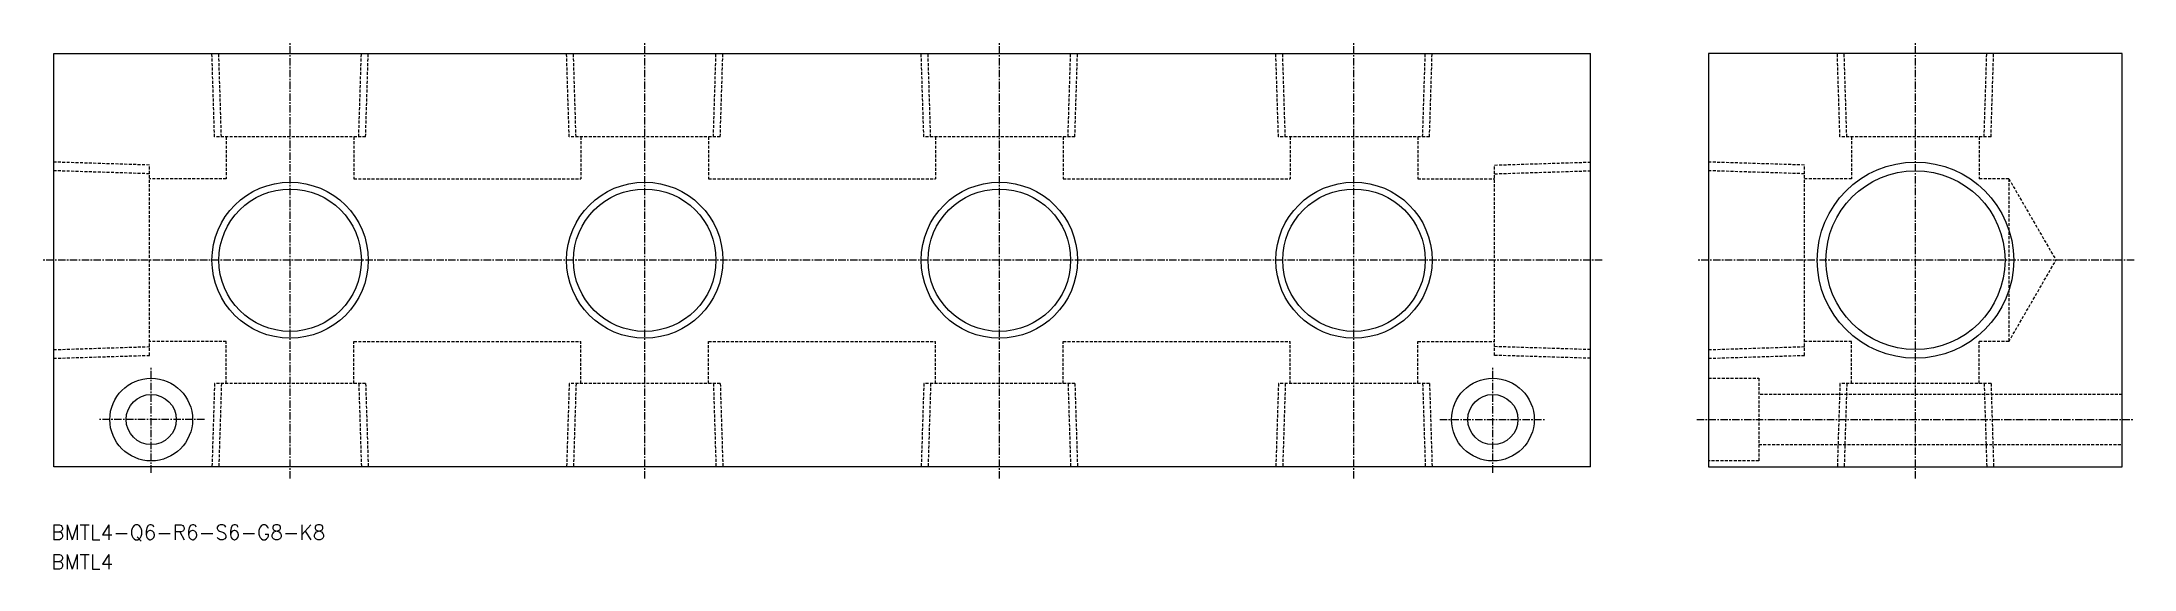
# Model space of a CAD drawing. Extents: x 27 to 381, y 96 to 186.
import ezdxf
from ezdxf.enums import TextEntityAlignment as Align

# ---------------------------------------------------------------- set-up
doc = ezdxf.new("R2010")
doc.units = 0
doc.linetypes.add('CENTER', pattern=[2, 1.25, -0.25, 0.25, -0.25])
doc.linetypes.add('DASHED', pattern=[0.75, 0.5, -0.25])
doc.layers.get('0').update_dxf_attribs({"linetype": 'CONTINUOUS'})
doc.layers.add('CENTER', color=1, linetype='CENTER')
doc.styles.get("Standard").update_dxf_attribs({"font": 'txt.shx', "bigfont": 'extfont.shx'})

msp = doc.modelspace()

# ---------------------------------------------------------------- linework, layer by layer
at = {"color": 7, "linetype": 'CONTINUOUS'}
for p, q in [((29, 183.5), (289, 183.5)), ((29, 113.5), (29, 183.5)), ((289, 113.5), (289, 183.5)), ((289, 113.5), (29, 113.5))]:
    msp.add_line(p, q, dxfattribs=at)
at = {"color": 3, "linetype": 'DASHED'}
for p, q in [((56.22, 169.4), (55.78, 183.5)), ((57.38, 169.4), (56.94, 183.5)), ((80.62, 169.4), (81.06, 183.5)), ((81.78, 169.4), (82.22, 183.5)), ((116.22, 169.4), (115.78, 183.5)), ((117.38, 169.4), (116.94, 183.5)), ((140.62, 169.4), (141.06, 183.5)), ((141.78, 169.4), (142.22, 183.5)), ((176.22, 169.4), (175.78, 183.5)), ((177.38, 169.4), (176.94, 183.5)), ((200.62, 169.4), (201.06, 183.5)), ((201.78, 169.4), (202.22, 183.5)), ((236.22, 169.4), (235.78, 183.5)), ((237.38, 169.4), (236.94, 183.5)), ((260.62, 169.4), (261.06, 183.5)), ((261.78, 169.4), (262.22, 183.5)), ((331.22, 169.4), (330.78, 183.5)), ((332.38, 169.4), (331.94, 183.5)), ((355.62, 169.4), (356.06, 183.5)), ((356.78, 169.4), (357.22, 183.5)), ((81.78, 169.4), (56.22, 169.4)), ((58.2, 169.4), (58.2, 162.3)), ((79.8, 169.4), (79.8, 162.3)), ((141.78, 169.4), (116.22, 169.4)), ((118.2, 169.4), (118.2, 162.3)), ((139.8, 169.4), (139.8, 162.3)), ((201.78, 169.4), (176.22, 169.4)), ((178.2, 169.4), (178.2, 162.3)), ((199.8, 169.4), (199.8, 162.3)), ((261.78, 169.4), (236.22, 169.4)), ((238.2, 169.4), (238.2, 162.3)), ((259.8, 169.4), (259.8, 162.3)), ((356.78, 169.4), (331.22, 169.4)), ((333.2, 169.4), (333.2, 162.3)), ((354.8, 169.4), (354.8, 162.3)), ((45.2, 164.62), (29, 165.12)), ((45.2, 163.14), (29, 163.65)), ((45.2, 132.38), (45.2, 164.62)), ((272.8, 164.62), (289, 165.12)), ((272.8, 132.38), (272.8, 164.62)), ((272.8, 163.14), (289, 163.65)), ((325.2, 164.62), (309, 165.12)), ((325.2, 163.14), (309, 163.65)), ((325.2, 132.38), (325.2, 164.62)), ((58.2, 162.3), (45.2, 162.3)), ((79.8, 162.3), (118.2, 162.3)), ((139.8, 162.3), (178.2, 162.3)), ((199.8, 162.3), (238.2, 162.3)), ((259.8, 162.3), (272.8, 162.3)), ((333.2, 162.3), (325.2, 162.3)), ((359.8, 162.3), (354.8, 162.3)), ((359.8, 162.3), (367.77, 148.5)), ((359.8, 162.3), (359.8, 134.7)), ((359.8, 134.7), (367.77, 148.5)), ((58.2, 134.7), (45.2, 134.7)), ((58.2, 127.6), (58.2, 134.7)), ((79.8, 134.7), (118.2, 134.7)), ((79.8, 127.6), (79.8, 134.7)), ((118.2, 127.6), (118.2, 134.7)), ((139.8, 134.7), (178.2, 134.7)), ((139.8, 127.6), (139.8, 134.7)), ((178.2, 127.6), (178.2, 134.7)), ((199.8, 127.6), (199.8, 134.7)), ((199.8, 134.7), (238.2, 134.7)), ((238.2, 127.6), (238.2, 134.7)), ((259.8, 127.6), (259.8, 134.7)), ((259.8, 134.7), (272.8, 134.7)), ((333.2, 134.7), (325.2, 134.7)), ((333.2, 127.6), (333.2, 134.7)), ((359.8, 134.7), (354.8, 134.7)), ((354.8, 127.6), (354.8, 134.7)), ((29, 133.35), (45.2, 133.86)), ((29, 131.88), (45.2, 132.38)), ((289, 133.35), (272.8, 133.86)), ((289, 131.88), (272.8, 132.38)), ((309, 133.35), (325.2, 133.86)), ((309, 131.88), (325.2, 132.38)), ((56.22, 127.6), (55.78, 113.5)), ((81.78, 127.6), (56.22, 127.6)), ((57.38, 127.6), (56.94, 113.5)), ((80.62, 127.6), (81.06, 113.5)), ((81.78, 127.6), (82.22, 113.5)), ((116.22, 127.6), (115.78, 113.5)), ((141.78, 127.6), (116.22, 127.6)), ((117.38, 127.6), (116.94, 113.5)), ((140.62, 127.6), (141.06, 113.5)), ((141.78, 127.6), (142.22, 113.5)), ((176.22, 127.6), (175.78, 113.5)), ((201.78, 127.6), (176.22, 127.6)), ((177.38, 127.6), (176.94, 113.5)), ((200.62, 127.6), (201.06, 113.5)), ((201.78, 127.6), (202.22, 113.5)), ((236.22, 127.6), (235.78, 113.5)), ((261.78, 127.6), (236.22, 127.6)), ((237.38, 127.6), (236.94, 113.5)), ((260.62, 127.6), (261.06, 113.5)), ((261.78, 127.6), (262.22, 113.5)), ((308.98, 128.49), (317.5, 128.49)), ((317.5, 128.49), (317.5, 114.5)), ((331.22, 127.6), (330.78, 113.5)), ((356.78, 127.6), (331.22, 127.6)), ((332.38, 127.6), (331.94, 113.5)), ((355.62, 127.6), (356.06, 113.5)), ((356.78, 127.6), (357.22, 113.5)), ((378.98, 125.75), (317.5, 125.75)), ((317.5, 117.25), (378.98, 117.25)), ((317.5, 114.5), (308.98, 114.5))]:
    msp.add_line(p, q, dxfattribs=at)
at = {"color": 7, "linetype": 'CONTINUOUS'}
msp.add_lwpolyline([(309, 113.5), (379, 113.5), (379, 183.5), (309, 183.5)], close=True, dxfattribs=at)
at = {"color": 3, "linetype": 'CONTINUOUS'}
for centre, radius in [((344, 148.5), 16.62), ((69, 148.5), 13.22), ((129, 148.5), 13.22), ((189, 148.5), 13.22), ((249, 148.5), 13.22)]:
    msp.add_circle(centre, radius, dxfattribs=at)
at = {"color": 7, "linetype": 'CONTINUOUS'}
for centre, radius in [((344, 148.5), 15.15), ((69, 148.5), 12.06), ((129, 148.5), 12.06), ((189, 148.5), 12.06), ((249, 148.5), 12.06), ((45.5, 121.5), 7), ((272.5, 121.5), 7), ((45.5, 121.5), 4.25), ((272.5, 121.5), 4.25)]:
    msp.add_circle(centre, radius, dxfattribs=at)
at = {"layer": 'CENTER', "color": 1, "linetype": 'CENTER'}
for p, q in [((69, 111.5), (69, 185.5)), ((129, 111.5), (129, 185.5)), ((189, 111.5), (189, 185.5)), ((249, 111.5), (249, 185.5)), ((344, 111.5), (344, 185.5)), ((291, 148.5), (27, 148.5)), ((381, 148.5), (307, 148.5)), ((45.5, 112.5), (45.5, 130.5)), ((272.5, 112.5), (272.5, 130.5)), ((54.5, 121.5), (36.5, 121.5)), ((263.5, 121.5), (281.5, 121.5)), ((307, 121.5), (381, 121.5))]:
    msp.add_line(p, q, dxfattribs=at)

# ---------------------------------------------------------------- texts
at = {"color": 7, "linetype": 'CONTINUOUS'}
for s, p in [('BMTL4-Q6-R6-S6-G8-K8', (28.58, 102.4)), ('BMTL4', (28.58, 97.4))]:
    msp.add_text(s, height=2.5, dxfattribs=at).set_placement(p, align=Align.MIDDLE_LEFT)

doc.saveas('drawing.dxf')
